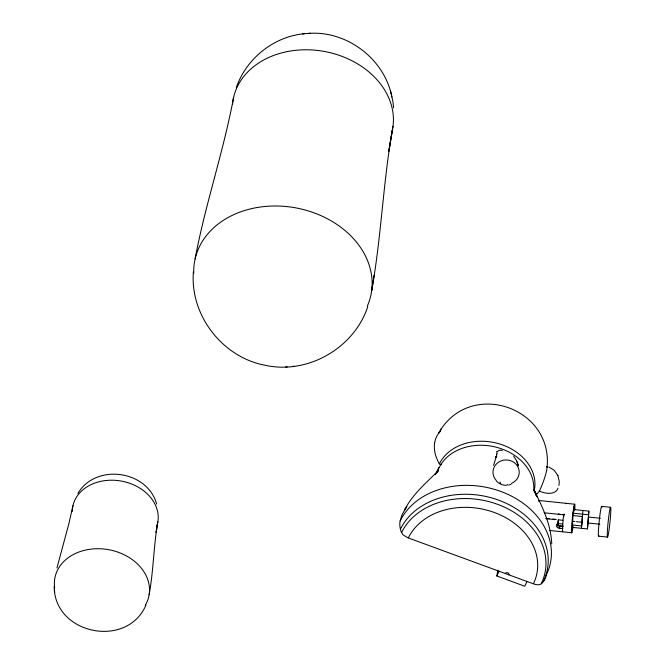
<?xml version="1.0" encoding="UTF-8"?>
<svg xmlns="http://www.w3.org/2000/svg" width="665" height="665" viewBox="0 0 665 665"><rect width="100%" height="100%" fill="white"/><g stroke="black" fill="none" stroke-linecap="round" stroke-linejoin="round"><path stroke-width="1" d="M193.365 272.101C189.991 315.543 222.709 357.595 265.493 365.343C308.053 374.603 354.137 347.995 367.745 306.715M588.458 518.417L588.45 517.038L600.412 518.284M563.164 526.414L557.569 525.84L558.367 519.839L562.848 520.304M558.367 519.839L557.569 525.84M563.97 515.957L564.078 513.954M571.094 529.772L572.216 529.889L573.155 512.881L574.219 507.062L573.662 507.004M574.003 511.061L574.219 507.062M581.459 528.309L582.914 510.496M572.307 527.362L587.411 528.924L588.866 511.111L573.762 509.548M588.251 522.191L587.411 528.924M588.467 518.201L588.866 511.111M547.037 467.603C553.33 408.643 473.638 379.715 440.77 429.515M496.481 453.946L496.639 457.088M157.871 521.801C153.54 545.948 153.557 570.645 149.135 594.784M582.216 517.636L581.875 522.382L582.05 521.767M374.146 275.252L371.669 290.663C381.211 237.754 383.015 183.798 392.192 130.839L388.817 151.279L393.007 126.25M157.563 523.388L156.092 532.457L156.624 529.232M546.555 573.679L546.372 574.801A42.668 25.727 25.9 0 1 543.305 581.634A45.004 27.132 25.9 0 1 542.158 582.972C540.08 585.732 536.165 584.776 533.388 583.82L407.786 537.761L402.94 534.751L400.953 531.202A45.004 27.132 25.9 0 1 400.413 529.24A42.668 25.727 25.9 0 1 400.072 521.161L402.051 514.76L405.85 507.994M434.677 442.599L434.345 445.6A58.287 35.137 25.9 0 0 438.9 463.073L439.365 463.921L441.302 464.627M438.127 471.227L438.8 467.595L438.459 469.415M527.021 581.493L524.727 586.222L496.83 575.99L497.894 570.171M559.847 526.414L559.864 527.145L560.545 526.148M572.216 529.889L572.922 526.007M434.719 442.341L435.5 439.324A58.287 35.137 25.9 0 1 440.712 430.97M588.001 522.382L587.827 522.998L599.822 524.236M558.933 485.425L559.282 481.493L557.744 475.251M195.111 258.901C205.227 204.504 223.44 151.969 233.556 97.572M72.942 505.699L68.902 523.604L56.949 567.968M493.596 465.392L496.248 456.656M557.985 488.201L557.179 489.93A16.018 9.659 25.9 0 1 539.382 491.061A58.287 35.137 25.9 0 1 535.516 495.151M588.467 517.062L587.843 522.989M236.291 87.655C246.216 58.628 273.697 36.475 304.354 33.716M145.926 605.158C127.023 649.057 54.148 634.427 54.164 586.397M436.29 472.757L438.8 467.595M496.83 575.99L499.124 571.26M438.601 432.99L441.244 428.767M405.226 508.925L406.872 506.506L404.578 509.905C412.416 494.477 425.883 483.197 437.861 471.119L435.093 474.694M77.905 493.413C95.752 463.015 147.447 470.188 156.666 504.095M497.545 451.377L499.199 450.313L501.127 450.222A2.86 1.53 25 0 1 502.283 450.604M508.692 485.093L510.953 484.403M309.026 33.366C347.296 30.648 384.719 59.318 391.901 97.023M285.726 366.964L287.197 366.839M292.376 366.44L294.362 366.274M302.558 33.873L310.364 33.25M549.706 530.479L571.817 532.748M601.675 506.356L610.603 507.279A14.987 0.914 -84.1 0 1 609.032 529.972A14.987 0.914 -84.1 0 1 607.502 529.307A14.987 0.914 -84.1 0 1 610.603 507.279M574.618 504.203L538.401 500.437A14.389 0.881 -84.1 0 1 538.559 501.169M573.097 513.189L588.192 514.752M558.226 514.028L559.722 514.178M562.706 514.494L564.194 514.644M573.155 515.575L582.116 516.497M544.145 512.798L563.662 514.818A14.389 0.881 -84.1 0 0 562.723 531.825M546.015 518.326L549.44 518.683M552.864 519.041L556.281 519.39M573.297 521.385L574.793 521.535M576.289 521.692L582.257 522.308L581.592 525.949L572.632 525.018M546.023 518.667L554.992 519.589M572.158 523.954L572.723 524.012M557.702 523.48L562.183 523.937M598.558 536.165L607.486 537.087M548.825 466.98L554.103 470.221L557.927 475.583M513.596 456.124L516.381 460.338L518.426 465.849L517.087 461.826M496.115 457.254L495.791 456.672M534.402 490.521L535.367 493.33M535.383 493.372L534.161 489.822L537.212 496.863L534.951 492.125C543.222 508.351 551.036 525.483 551.75 543.987M390.53 90.997L392.949 101.629L393.597 107.83M54.488 590.188L54.68 592.39M193.773 273.174A89.758 70.631 10.4 0 1 296.357 207.979A89.758 70.631 10.4 0 1 367.338 306.1M232.534 104.056A81.055 63.79 10.4 0 1 324.429 51.471A81.055 63.79 10.4 0 1 391.569 133.299M54.696 588.026A47.88 37.656 10.3 0 1 109.201 549.789A47.88 37.656 10.3 0 1 145.278 605.341M72.285 511.427A43.233 34.006 10.3 0 1 121.113 481.044A43.233 34.006 10.3 0 1 156.691 526.439M562.981 525.716A3.001 1.837 3.2 0 1 559.09 525.741A3.001 1.837 3.2 0 1 558.234 523.372A4.447 2.727 3.2 0 0 557.021 527.046A4.447 2.727 3.2 0 0 562.923 528.218M598.899 535.591A14.987 0.914 -84.1 0 1 599.24 520.845A14.987 0.914 -84.1 0 1 601.875 507.187M546.372 466.406A15.869 2.086 -69.9 0 1 545.649 474.477A15.869 2.086 -69.9 0 1 539.382 491.061M439.365 463.921A49.617 39.052 10.4 0 1 498.634 443.663A49.617 39.052 10.4 0 1 534.145 491.044M438.543 469.448A124.688 75.17 25.9 0 1 436.955 472.491M505.267 573.513A1.945 1.53 10.4 0 1 507.752 572.781A1.945 1.53 10.4 0 1 508.883 574.834M573.055 526.979A14.389 0.881 -84.1 0 1 571.526 529.157A14.389 0.881 -84.1 0 1 573.696 507.994A14.389 0.881 -84.1 0 1 574.818 509.747M565.782 503.272A14.389 0.881 -84.1 0 1 565.915 503.779M559.731 528.359A4.796 0.632 -69.9 0 1 559.398 528.766M559.132 528.318A4.796 0.632 -69.9 0 1 559.598 526.215M497.37 454.004A24.788 10.707 11 0 1 496.83 451.252M500.637 483.729A59.592 15.852 49 0 1 499.997 482.009M507.719 484.536A6.426 2.585 23.5 0 1 501.626 484.486A6.426 2.585 23.5 0 1 495.999 480.13A13.125 12.303 -0.7 0 1 498.667 462.1A13.125 12.303 -0.7 0 1 517.561 466.248A13.125 12.303 -0.7 0 1 511.343 483.497M495.982 457.221A4.888 3.849 10.4 0 1 495.799 456.963M400.164 520.986A78.595 61.845 10.4 0 1 500.687 491.393A78.595 61.845 10.4 0 1 546.455 574.626M400.496 529.066A76.766 60.407 10.4 0 1 498.683 500.163A76.766 60.407 10.4 0 1 543.388 581.459M439.224 467.545A49.144 38.67 10.4 0 1 495.558 447.055A49.144 38.67 10.4 0 1 533.646 490.737M401.577 532.565A75.029 59.044 10.4 0 1 497.545 504.311A75.029 59.044 10.4 0 1 541.244 583.77M408.41 537.794A67.182 52.868 10.4 0 1 494.344 512.499A67.182 52.868 10.4 0 1 533.471 583.654"/></g></svg>
